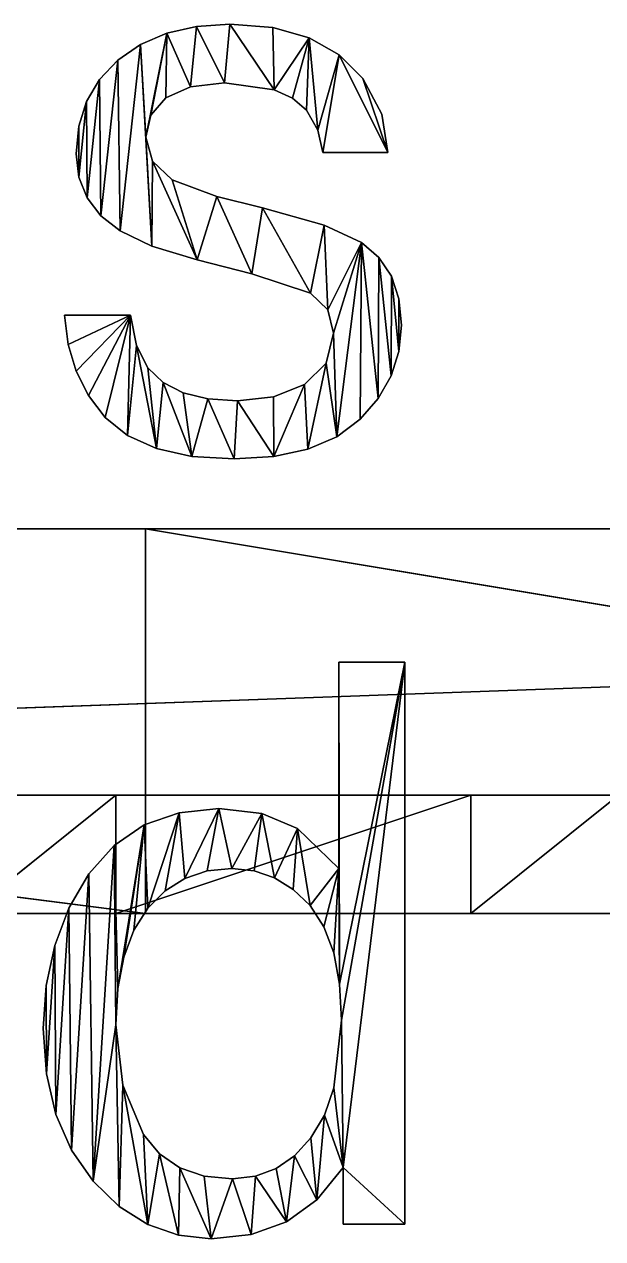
# Model space of a CAD drawing. Extents: x 0 to 171, y -3 to 23.
# Drawn here: x 63.95 to 73.73, y -0.24 to 20.27 of the extents above; entities that cross this region are included whole.
import ezdxf

# ---------------------------------------------------------------- set-up
doc = ezdxf.new("R2010")
doc.units = 0
doc.layers.get('0').update_dxf_attribs({"color": 13, "linetype": 'CONTINUOUS'})

# ---------------------------------------------------------------- blocks, each defined once
blk = doc.blocks.new('GROUP25_1')
at = {"color": 178}
for p, q in [((65.914, 19.934, 0.051), (66.358, 20.123, 0.051)), ((66.358, 20.123, 0.051), (66.863, 20.237, 0.051)), ((66.863, 20.237, 0.051), (67.428, 20.275, 0.051)), ((67.428, 20.275, 0.051), (68.154, 20.218, 0.051)), ((68.154, 20.218, 0.051), (68.77, 20.046, 0.051)), ((65.531, 19.669, 0.051), (65.914, 19.934, 0.051)), ((68.77, 20.046, 0.051), (69.278, 19.76, 0.051)), ((69.278, 19.76, 0.051), (69.677, 19.36, 0.051)), ((65.222, 19.343, 0.051), (65.531, 19.669, 0.051)), ((65.002, 18.97, 0.051), (65.222, 19.343, 0.051)), ((69.677, 19.36, 0.051), (69.997, 18.758, 0.051)), ((66.761, 19.22, 0.051), (66.343, 19.031, 0.051)), ((67.338, 19.283, 0.051), (66.761, 19.22, 0.051)), ((68.177, 19.168, 0.051), (67.338, 19.283, 0.051)), ((68.487, 19.025, 0.051), (68.177, 19.168, 0.051)), ((64.87, 18.551, 0.051), (65.002, 18.97, 0.051)), ((66.343, 19.031, 0.051), (66.089, 18.74, 0.051)), ((68.723, 18.825, 0.051), (68.487, 19.025, 0.051)), ((66.089, 18.74, 0.051), (66.005, 18.368, 0.051)), ((68.915, 18.485, 0.051), (68.723, 18.825, 0.051)), ((69.997, 18.758, 0.051), (70.096, 18.11, 0.051)), ((64.826, 18.084, 0.051), (64.87, 18.551, 0.051)), ((69, 18.11, 0.051), (68.915, 18.485, 0.051)), ((66.005, 18.368, 0.051), (66.116, 17.962, 0.051)), ((64.872, 17.691, 0.051), (64.826, 18.084, 0.051)), ((70.096, 18.11, 0.051), (69, 18.11, 0.051)), ((66.116, 17.962, 0.051), (66.449, 17.646, 0.051)), ((65.012, 17.344, 0.051), (64.872, 17.691, 0.051)), ((66.449, 17.646, 0.051), (67.209, 17.363, 0.051)), ((65.246, 17.041, 0.051), (65.012, 17.344, 0.051)), ((65.573, 16.783, 0.051), (65.246, 17.041, 0.051)), ((66.108, 16.525, 0.051), (65.573, 16.783, 0.051)), ((69.651, 16.59, 0.051), (69.947, 16.336, 0.051)), ((69.947, 16.336, 0.051), (70.158, 16.018, 0.051)), ((70.158, 16.018, 0.051), (70.285, 15.637, 0.051)), ((69.083, 15.448, 0.051), (68.788, 15.733, 0.051)), ((70.285, 15.637, 0.051), (70.328, 15.192, 0.051)), ((69.181, 15.056, 0.051), (69.083, 15.448, 0.051)), ((64.692, 14.865, 0.051), (64.632, 15.359, 0.051)), ((64.632, 15.359, 0.051), (65.747, 15.359, 0.051)), ((65.747, 15.359, 0.051), (65.845, 14.847, 0.051)), ((70.328, 15.192, 0.051), (70.284, 14.747, 0.051)), ((69.058, 14.547, 0.051), (69.181, 15.056, 0.051)), ((64.826, 14.411, 0.051), (64.692, 14.865, 0.051)), ((65.845, 14.847, 0.051), (66.037, 14.47, 0.051)), ((70.284, 14.747, 0.051), (70.153, 14.333, 0.051)), ((65.035, 14, 0.051), (64.826, 14.411, 0.051)), ((66.037, 14.47, 0.051), (66.296, 14.225, 0.051)), ((68.691, 14.19, 0.051), (69.058, 14.547, 0.051)), ((66.296, 14.225, 0.051), (66.636, 14.05, 0.051)), ((68.163, 13.98, 0.051), (68.691, 14.19, 0.051)), ((70.153, 14.333, 0.051), (69.934, 13.951, 0.051)), ((65.318, 13.629, 0.051), (65.035, 14, 0.051)), ((66.636, 14.05, 0.051), (67.056, 13.945, 0.051)), ((67.557, 13.91, 0.051), (68.163, 13.98, 0.051)), ((67.056, 13.945, 0.051), (67.557, 13.91, 0.051)), ((69.934, 13.951, 0.051), (69.629, 13.6, 0.051)), ((65.695, 13.324, 0.051), (65.318, 13.629, 0.051)), ((69.629, 13.6, 0.051), (69.233, 13.307, 0.051)), ((66.184, 13.105, 0.051), (65.695, 13.324, 0.051)), ((69.233, 13.307, 0.051), (68.747, 13.098, 0.051)), ((66.786, 12.974, 0.051), (66.184, 13.105, 0.051)), ((67.499, 12.93, 0.051), (66.786, 12.974, 0.051)), ((68.169, 12.972, 0.051), (67.499, 12.93, 0.051)), ((68.747, 13.098, 0.051), (68.169, 12.972, 0.051)), ((69.271, 6.011, 0.051), (69.271, 9.496, 0.051)), ((69.271, 9.496, 0.051), (70.386, 9.496, 0.051)), ((70.386, 9.496, 0.051), (70.386, 0, 0.051)), ((66.568, 6.953, 0.051), (67.242, 7.022, 0.051)), ((67.242, 7.022, 0.051), (67.97, 6.939, 0.051)), ((65.977, 6.746, 0.051), (66.568, 6.953, 0.051)), ((67.97, 6.939, 0.051), (68.569, 6.687, 0.051)), ((65.468, 6.401, 0.051), (65.977, 6.746, 0.051)), ((68.569, 6.687, 0.051), (69.271, 6.011, 0.051)), ((65.042, 5.918, 0.051), (65.468, 6.401, 0.051)), ((67.044, 5.969, 0.051), (66.668, 5.843, 0.051)), ((67.461, 6.011, 0.051), (67.044, 5.969, 0.051)), ((67.838, 5.972, 0.051), (67.461, 6.011, 0.051)), ((68.184, 5.854, 0.051), (67.838, 5.972, 0.051)), ((64.705, 5.34, 0.051), (65.042, 5.918, 0.051)), ((66.668, 5.843, 0.051), (66.333, 5.634, 0.051)), ((68.499, 5.658, 0.051), (68.184, 5.854, 0.051)), ((66.333, 5.634, 0.051), (66.04, 5.341, 0.051)), ((68.782, 5.383, 0.051), (68.499, 5.658, 0.051)), ((64.464, 4.712, 0.051), (64.705, 5.34, 0.051)), ((66.04, 5.341, 0.051), (65.802, 4.966, 0.051)), ((69.016, 5.026, 0.051), (68.782, 5.383, 0.051)), ((65.802, 4.966, 0.051), (65.632, 4.513, 0.051)), ((69.183, 4.585, 0.051), (69.016, 5.026, 0.051)), ((64.32, 4.034, 0.051), (64.464, 4.712, 0.051)), ((69.283, 4.058, 0.051), (69.183, 4.585, 0.051)), ((65.632, 4.513, 0.051), (65.53, 3.981, 0.051)), ((64.272, 3.305, 0.051), (64.32, 4.034, 0.051)), ((65.53, 3.981, 0.051), (65.496, 3.369, 0.051)), ((64.325, 2.54, 0.051), (64.272, 3.305, 0.051)), ((64.483, 1.855, 0.051), (64.325, 2.54, 0.051)), ((69.025, 1.843, 0.051), (69.187, 2.302, 0.051)), ((64.747, 1.25, 0.051), (64.483, 1.855, 0.051)), ((68.798, 1.459, 0.051), (69.025, 1.843, 0.051)), ((65.966, 1.514, 0.051), (66.237, 1.187, 0.051)), ((68.521, 1.156, 0.051), (68.798, 1.459, 0.051)), ((65.116, 0.725, 0.051), (64.747, 1.25, 0.051)), ((66.237, 1.187, 0.051), (66.578, 0.953, 0.051)), ((68.207, 0.94, 0.051), (68.521, 1.156, 0.051)), ((66.578, 0.953, 0.051), (66.991, 0.813, 0.051)), ((67.859, 0.81, 0.051), (68.207, 0.94, 0.051)), ((69.342, 0.96, 0.051), (68.899, 0.411, 0.051)), ((69.342, 0, 0.051), (69.342, 0.96, 0.051)), ((65.557, 0.301, 0.051), (65.116, 0.725, 0.051)), ((66.991, 0.813, 0.051), (67.474, 0.767, 0.051)), ((67.474, 0.767, 0.051), (67.859, 0.81, 0.051)), ((68.899, 0.411, 0.051), (68.382, 0.039, 0.051)), ((66.037, -0.002, 0.051), (65.557, 0.301, 0.051)), ((68.382, 0.039, 0.051), (67.788, -0.174, 0.051)), ((66.556, -0.184, 0.051), (66.037, -0.002, 0.051)), ((67.113, -0.245, 0.051), (66.556, -0.184, 0.051)), ((67.788, -0.174, 0.051), (67.113, -0.245, 0.051)), ((70.386, 0, 0.051), (69.342, 0, 0.051))]:
    blk.add_line(p, q, dxfattribs=at)
for p, q in [((6, 11.75, 27), (162, 11.75, 23)), ((6, 11.75, 27), (165, 11.75, 23)), ((6, 11.75, 27), (165, 11.75, 27)), ((162, 11.75, 23), (9, 11.75, 23)), ((9, 11.75, 23), (148, 11.75, 20.5)), ((9, 11.75, 23), (162, 11.75, 20.5)), ((15, 11.75, 34.5), (165, 11.75, 27)), ((15, 11.75, 34.5), (168, 11.75, 27)), ((15, 11.75, 34.5), (66, 11.75, 34.5)), ((66, 5.25, 34.5), (15, 11.75, 34.5)), ((148, 11.75, 20.5), (23, 11.75, 20.5)), ((148, 11.75, 20.5), (23, 7.25, 20.5)), ((66, 11.75, 34.5), (105, 11.75, 40.5)), ((66, 11.75, 34.5), (66, 11.75, 40.5)), ((66, 11.75, 40.5), (105, 11.75, 40.5)), ((105, 5.25, 40.5), (66, 11.75, 40.5)), ((66, 11.75, 40.5), (66, 5.25, 40.5)), ((66, 5.25, 34.5), (66, 11.75, 34.5)), ((66, 11.75, 40.5), (66, 5.25, 34.5)), ((66, 11.75, 34.5), (105, 11.75, 34.5)), ((23, 7.25, 20.5), (65.5, 7.25, 14)), ((23, 7.25, 20.5), (71.5, 7.25, 14)), ((23, 7.25, 20.5), (74, 7.25, 14)), ((23, 7.25, 20.5), (80, 7.25, 14)), ((23, 7.25, 20.5), (82.5, 7.25, 14)), ((23, 7.25, 20.5), (88.5, 7.25, 14)), ((23, 7.25, 20.5), (91, 7.25, 14)), ((23, 7.25, 20.5), (97, 7.25, 14)), ((23, 7.25, 20.5), (99.5, 7.25, 14)), ((23, 7.25, 20.5), (105.5, 7.25, 14)), ((23, 7.25, 20.5), (108, 7.25, 14)), ((23, 7.25, 20.5), (114, 7.25, 14)), ((23, 7.25, 20.5), (116.5, 7.25, 14)), ((23, 7.25, 20.5), (122.5, 7.25, 14)), ((23, 7.25, 20.5), (125, 7.25, 14)), ((23, 7.25, 20.5), (131, 7.25, 14)), ((23, 7.25, 20.5), (133.5, 7.25, 14)), ((23, 7.25, 20.5), (139.5, 7.25, 14)), ((23, 7.25, 20.5), (142, 7.25, 14)), ((23, 7.25, 20.5), (148, 7.25, 20.5)), ((65.5, 7.25, 14), (63, 5.25, 14)), ((63, 7.25, 14), (65.5, 7.25, 14)), ((65.5, 7.25, 14), (65.5, 5.25, 14)), ((65.5, 7.25, 14), (65.5, 5.25)), ((65.5, 7.25, 14), (65.5, 7.25)), ((65.5, 7.25), (65.5, 5.25)), ((71.5, 7.25), (65.5, 5.25)), ((65.5, 7.25), (71.5, 7.25)), ((71.5, 7.25, 14), (65.5, 7.25, 14)), ((65.5, 7.25, 14), (71.5, 7.25)), ((71.5, 5.25), (71.5, 7.25, 14)), ((71.5, 7.25, 14), (71.5, 5.25, 14)), ((71.5, 5.25), (71.5, 7.25)), ((71.5, 7.25), (71.5, 7.25, 14)), ((74, 7.25, 14), (71.5, 5.25, 14)), ((71.5, 7.25, 14), (74, 7.25, 14)), ((162, 5.25, 34.5), (3, 5.25, 27)), ((3, 5.25, 27), (66, 5.25, 34.5)), ((162, 5.25, 34.5), (6, 5.25, 23)), ((162, 5.25, 34.5), (6, 5.25, 27)), ((162, 5.25, 23), (9, 5.25, 20.5)), ((162, 5.25, 23), (9, 5.25, 23)), ((162, 5.25, 34.5), (9, 5.25, 23)), ((15, 5.25, 34.5), (66, 5.25, 34.5)), ((162, 5.25, 23), (23, 5.25, 20.5)), ((23, 5.25, 20.5), (148, 5.25, 20.5)), ((148, 5.25, 20.5), (37.5, 5.25, 14)), ((148, 5.25, 20.5), (40, 5.25, 14)), ((148, 5.25, 20.5), (46, 5.25, 14)), ((148, 5.25, 20.5), (48.5, 5.25, 14)), ((148, 5.25, 20.5), (54.5, 5.25, 14)), ((148, 5.25, 20.5), (57, 5.25, 14)), ((65.5, 5.25, 14), (63, 5.25, 14)), ((148, 5.25, 20.5), (63, 5.25, 14)), ((65.5, 5.25), (65.5, 5.25, 14)), ((71.5, 5.25), (65.5, 5.25)), ((148, 5.25, 20.5), (65.5, 5.25, 14)), ((65.5, 5.25, 14), (71.5, 5.25, 14)), ((71.5, 5.25), (65.5, 5.25, 14)), ((66, 5.25, 40.5), (105, 5.25, 40.5)), ((66, 5.25, 34.5), (66, 5.25, 40.5)), ((105, 5.25, 40.5), (66, 5.25, 34.5)), ((105, 5.25, 34.5), (66, 5.25, 34.5)), ((71.5, 5.25, 14), (71.5, 5.25)), ((74, 5.25, 14), (71.5, 5.25, 14)), ((148, 5.25, 20.5), (71.5, 5.25, 14))]:
    blk.add_line(p, q)
for points in [[(67.209, 17.363, 0.051), (67.976, 17.176, 0.051), (69.02, 16.878, 0.051), (69.651, 16.59, 0.051)], [(68.788, 15.733, 0.051), (67.796, 16.061, 0.051), (66.874, 16.293, 0.051), (66.108, 16.525, 0.051)], [(69.187, 2.302, 0.051), (69.316, 3.447, 0.051), (69.283, 4.058, 0.051)], [(65.496, 3.369, 0.051), (65.614, 2.352, 0.051), (65.966, 1.514, 0.051)]]:
    blk.add_polyline3d(points, dxfattribs=at)
mesh = blk.add_polyface(dxfattribs=at)
corners = [(64.692, 14.865, 0.051), (65.747, 15.359, 0.051), (64.632, 15.359, 0.051), (64.826, 14.411, 0.051), (65.035, 14, 0.051), (65.318, 13.629, 0.051), (65.695, 13.324, 0.051), (65.845, 14.847, 0.051), (66.184, 13.105, 0.051), (66.037, 14.47, 0.051), (66.296, 14.225, 0.051), (66.786, 12.974, 0.051), (66.636, 14.05, 0.051), (67.056, 13.945, 0.051), (67.499, 12.93, 0.051), (67.557, 13.91, 0.051), (68.169, 12.972, 0.051), (68.163, 13.98, 0.051), (68.691, 14.19, 0.051), (68.747, 13.098, 0.051), (69.058, 14.547, 0.051), (69.233, 13.307, 0.051), (69.181, 15.056, 0.051), (64.872, 17.691, 0.051), (64.87, 18.551, 0.051), (64.826, 18.084, 0.051), (65.002, 18.97, 0.051), (65.012, 17.344, 0.051), (65.222, 19.343, 0.051), (65.246, 17.041, 0.051), (65.531, 19.669, 0.051), (65.573, 16.783, 0.051), (65.914, 19.934, 0.051), (66.108, 16.525, 0.051), (66.005, 18.368, 0.051), (66.116, 17.962, 0.051), (66.874, 16.293, 0.051), (66.449, 17.646, 0.051), (67.209, 17.363, 0.051), (67.796, 16.061, 0.051), (67.976, 17.176, 0.051), (68.788, 15.733, 0.051), (69.02, 16.878, 0.051), (69.083, 15.448, 0.051), (69.651, 16.59, 0.051), (69.629, 13.6, 0.051), (69.934, 13.951, 0.051), (69.947, 16.336, 0.051), (70.153, 14.333, 0.051), (70.158, 16.018, 0.051), (70.284, 14.747, 0.051), (70.285, 15.637, 0.051), (70.328, 15.192, 0.051), (66.358, 20.123, 0.051), (66.089, 18.74, 0.051), (66.343, 19.031, 0.051), (66.761, 19.22, 0.051), (66.863, 20.237, 0.051), (67.338, 19.283, 0.051), (67.428, 20.275, 0.051), (68.177, 19.168, 0.051), (68.154, 20.218, 0.051), (68.77, 20.046, 0.051), (68.487, 19.025, 0.051), (68.723, 18.825, 0.051), (68.915, 18.485, 0.051), (69.278, 19.76, 0.051), (69, 18.11, 0.051), (70.096, 18.11, 0.051), (69.677, 19.36, 0.051), (69.997, 18.758, 0.051)]
mesh.append_faces([[corners[k] for k in face] for face in [(0, 1, 2), (23, 24, 25), (51, 50, 52), (69, 68, 70)]], dxfattribs={"vtx0": -1, "color": 178})
mesh.append_faces([[corners[k] for k in face] for face in [(1, 6, 7), (7, 8, 9), (9, 8, 10), (10, 11, 12), (12, 11, 13), (13, 14, 15), (15, 16, 17), (17, 16, 18), (18, 19, 20), (20, 21, 22), (24, 23, 26), (26, 27, 28), (28, 29, 30), (30, 31, 32), (34, 33, 35), (35, 36, 37), (37, 36, 38), (38, 39, 40), (40, 41, 42), (42, 43, 44), (44, 46, 47), (47, 48, 49), (49, 50, 51), (53, 56, 57), (57, 58, 59), (59, 60, 61), (61, 60, 62), (62, 65, 66), (66, 68, 69)]], dxfattribs={"vtx0": -1, "vtx1": -1, "color": 178})
mesh.append_faces([[corners[k] for k in face] for face in [(32, 33, 34), (44, 22, 21)]], dxfattribs={"vtx0": -1, "vtx1": -1, "vtx2": -1, "color": 178})
mesh.append_faces([[corners[k] for k in face] for face in [(1, 0, 3), (1, 3, 4), (1, 4, 5), (1, 5, 6), (7, 6, 8), (10, 8, 11), (13, 11, 14), (15, 14, 16), (18, 16, 19), (20, 19, 21), (26, 23, 27), (28, 27, 29), (30, 29, 31), (32, 31, 33), (35, 33, 36), (38, 36, 39), (40, 39, 41), (42, 41, 43), (44, 43, 22), (44, 21, 45), (44, 45, 46), (47, 46, 48), (49, 48, 50), (34, 53, 32), (53, 34, 54), (53, 54, 55), (53, 55, 56), (57, 56, 58), (59, 58, 60), (62, 60, 63), (62, 63, 64), (62, 64, 65), (66, 65, 67), (66, 67, 68)]], dxfattribs={"vtx0": -1, "vtx2": -1, "color": 178})
mesh = blk.add_polyface()
corners = [(6, 11.75, 27), (162, 11.75, 23), (9, 11.75, 23)]
mesh.append_faces([[corners[k] for k in face] for face in [(0, 1, 2)]])
mesh = blk.add_polyface()
corners = [(6, 11.75, 27), (165, 11.75, 23), (162, 11.75, 23)]
mesh.append_faces([[corners[k] for k in face] for face in [(0, 1, 2)]])
mesh = blk.add_polyface()
corners = [(165, 11.75, 27), (165, 11.75, 23), (6, 11.75, 27)]
mesh.append_faces([[corners[k] for k in face] for face in [(0, 1, 2)]])
mesh = blk.add_polyface()
corners = [(15, 11.75, 34.5), (165, 11.75, 27), (6, 11.75, 27)]
mesh.append_faces([[corners[k] for k in face] for face in [(0, 1, 2)]])
mesh = blk.add_polyface()
corners = [(9, 11.75, 23), (148, 11.75, 20.5), (23, 11.75, 20.5)]
mesh.append_faces([[corners[k] for k in face] for face in [(0, 1, 2)]])
mesh = blk.add_polyface()
corners = [(9, 11.75, 23), (162, 11.75, 20.5), (148, 11.75, 20.5)]
mesh.append_faces([[corners[k] for k in face] for face in [(0, 1, 2)]])
mesh = blk.add_polyface()
corners = [(162, 11.75, 23), (162, 11.75, 20.5), (9, 11.75, 23)]
mesh.append_faces([[corners[k] for k in face] for face in [(0, 1, 2)]])
mesh = blk.add_polyface()
corners = [(15, 11.75, 34.5), (168, 11.75, 27), (165, 11.75, 27)]
mesh.append_faces([[corners[k] for k in face] for face in [(0, 1, 2)]])
mesh = blk.add_polyface()
corners = [(15, 11.75, 34.5), (105, 11.75, 34.5), (168, 11.75, 27), (66, 11.75, 34.5)]
mesh.append_faces([[corners[k] for k in face] for face in [(0, 1, 2), (1, 0, 3)]], dxfattribs={"vtx0": -1})
mesh = blk.add_polyface()
corners = [(66, 5.25, 34.5), (15, 11.75, 34.5), (15, 5.25, 34.5)]
mesh.append_faces([[corners[k] for k in face] for face in [(0, 1, 2)]])
mesh = blk.add_polyface()
corners = [(66, 11.75, 34.5), (15, 11.75, 34.5), (66, 5.25, 34.5)]
mesh.append_faces([[corners[k] for k in face] for face in [(0, 1, 2)]])
mesh = blk.add_polyface()
corners = [(148, 11.75, 20.5), (23, 7.25, 20.5), (23, 11.75, 20.5)]
mesh.append_faces([[corners[k] for k in face] for face in [(0, 1, 2)]])
mesh = blk.add_polyface()
corners = [(148, 11.75, 20.5), (148, 7.25, 20.5), (23, 7.25, 20.5), (148, 9.75, 20.5)]
mesh.append_faces([[corners[k] for k in face] for face in [(0, 1, 2), (1, 0, 3)]], dxfattribs={"vtx0": -1})
mesh = blk.add_polyface()
corners = [(105, 11.75, 40.5), (105, 11.75, 34.5), (66, 11.75, 34.5)]
mesh.append_faces([[corners[k] for k in face] for face in [(0, 1, 2)]])
mesh = blk.add_polyface()
corners = [(66, 11.75, 40.5), (105, 11.75, 40.5), (66, 11.75, 34.5)]
mesh.append_faces([[corners[k] for k in face] for face in [(0, 1, 2)]])
mesh = blk.add_polyface()
corners = [(105, 5.25, 40.5), (66, 11.75, 40.5), (66, 5.25, 40.5)]
mesh.append_faces([[corners[k] for k in face] for face in [(0, 1, 2)]])
mesh = blk.add_polyface()
corners = [(105, 11.75, 40.5), (66, 11.75, 40.5), (105, 5.25, 40.5)]
mesh.append_faces([[corners[k] for k in face] for face in [(0, 1, 2)]])
mesh = blk.add_polyface()
corners = [(66, 11.75, 40.5), (66, 5.25, 34.5), (66, 5.25, 40.5)]
mesh.append_faces([[corners[k] for k in face] for face in [(0, 1, 2)]])
mesh = blk.add_polyface()
corners = [(66, 11.75, 34.5), (66, 5.25, 34.5), (66, 11.75, 40.5)]
mesh.append_faces([[corners[k] for k in face] for face in [(0, 1, 2)]])
mesh = blk.add_polyface(dxfattribs=at)
corners = [(64.325, 2.54, 0.051), (64.32, 4.034, 0.051), (64.272, 3.305, 0.051), (64.464, 4.712, 0.051), (64.483, 1.855, 0.051), (64.705, 5.34, 0.051), (64.747, 1.25, 0.051), (65.042, 5.918, 0.051), (65.116, 0.725, 0.051), (65.468, 6.401, 0.051), (65.496, 3.369, 0.051), (65.557, 0.301, 0.051), (65.614, 2.352, 0.051), (66.037, -0.002, 0.051), (65.966, 1.514, 0.051), (66.237, 1.187, 0.051), (66.556, -0.184, 0.051), (66.578, 0.953, 0.051), (67.113, -0.245, 0.051), (66.991, 0.813, 0.051), (67.474, 0.767, 0.051), (67.788, -0.174, 0.051), (67.859, 0.81, 0.051), (68.382, 0.039, 0.051), (68.207, 0.94, 0.051), (68.521, 1.156, 0.051), (68.899, 0.411, 0.051), (68.798, 1.459, 0.051), (69.025, 1.843, 0.051), (69.342, 0.96, 0.051), (69.187, 2.302, 0.051), (69.316, 3.447, 0.051), (70.386, 0, 0.051), (69.342, 0, 0.051), (65.53, 3.981, 0.051), (65.977, 6.746, 0.051), (65.632, 4.513, 0.051), (65.802, 4.966, 0.051), (66.04, 5.341, 0.051), (66.568, 6.953, 0.051), (66.333, 5.634, 0.051), (66.668, 5.843, 0.051), (67.242, 7.022, 0.051), (67.044, 5.969, 0.051), (67.461, 6.011, 0.051), (67.97, 6.939, 0.051), (67.838, 5.972, 0.051), (68.184, 5.854, 0.051), (68.569, 6.687, 0.051), (68.499, 5.658, 0.051), (68.782, 5.383, 0.051), (69.271, 6.011, 0.051), (69.016, 5.026, 0.051), (69.183, 4.585, 0.051), (69.283, 4.058, 0.051), (69.271, 9.496, 0.051), (70.386, 9.496, 0.051)]
mesh.append_faces([[corners[k] for k in face] for face in [(0, 1, 2), (32, 29, 33)]], dxfattribs={"vtx0": -1, "color": 178})
mesh.append_faces([[corners[k] for k in face] for face in [(1, 0, 3), (3, 4, 5), (5, 6, 7), (7, 8, 9), (10, 11, 12), (12, 13, 14), (14, 13, 15), (15, 16, 17), (17, 18, 19), (19, 18, 20), (20, 21, 22), (22, 23, 24), (24, 23, 25), (25, 26, 27), (27, 26, 28), (28, 29, 30), (30, 29, 31), (9, 34, 35), (34, 9, 10), (35, 38, 39), (39, 41, 42), (42, 44, 45), (45, 47, 48), (48, 50, 51), (51, 54, 55), (55, 54, 56), (56, 29, 32)]], dxfattribs={"vtx0": -1, "vtx1": -1, "color": 178})
mesh.append_faces([[corners[k] for k in face] for face in [(9, 8, 10), (56, 31, 29)]], dxfattribs={"vtx0": -1, "vtx1": -1, "vtx2": -1, "color": 178})
mesh.append_faces([[corners[k] for k in face] for face in [(3, 0, 4), (5, 4, 6), (7, 6, 8), (10, 8, 11), (12, 11, 13), (15, 13, 16), (17, 16, 18), (20, 18, 21), (22, 21, 23), (25, 23, 26), (28, 26, 29), (35, 34, 36), (35, 36, 37), (35, 37, 38), (39, 38, 40), (39, 40, 41), (42, 41, 43), (42, 43, 44), (45, 44, 46), (45, 46, 47), (48, 47, 49), (48, 49, 50), (51, 50, 52), (51, 52, 53), (51, 53, 54), (56, 54, 31)]], dxfattribs={"vtx0": -1, "vtx2": -1, "color": 178})
mesh = blk.add_polyface()
corners = [(23, 7.25, 20.5), (65.5, 7.25, 14), (63, 7.25, 14)]
mesh.append_faces([[corners[k] for k in face] for face in [(0, 1, 2)]])
mesh = blk.add_polyface()
corners = [(23, 7.25, 20.5), (71.5, 7.25, 14), (65.5, 7.25, 14)]
mesh.append_faces([[corners[k] for k in face] for face in [(0, 1, 2)]])
mesh = blk.add_polyface()
corners = [(23, 7.25, 20.5), (74, 7.25, 14), (71.5, 7.25, 14)]
mesh.append_faces([[corners[k] for k in face] for face in [(0, 1, 2)]])
mesh = blk.add_polyface()
corners = [(23, 7.25, 20.5), (80, 7.25, 14), (74, 7.25, 14)]
mesh.append_faces([[corners[k] for k in face] for face in [(0, 1, 2)]])
mesh = blk.add_polyface()
corners = [(23, 7.25, 20.5), (82.5, 7.25, 14), (80, 7.25, 14)]
mesh.append_faces([[corners[k] for k in face] for face in [(0, 1, 2)]])
mesh = blk.add_polyface()
corners = [(23, 7.25, 20.5), (88.5, 7.25, 14), (82.5, 7.25, 14)]
mesh.append_faces([[corners[k] for k in face] for face in [(0, 1, 2)]])
mesh = blk.add_polyface()
corners = [(23, 7.25, 20.5), (91, 7.25, 14), (88.5, 7.25, 14)]
mesh.append_faces([[corners[k] for k in face] for face in [(0, 1, 2)]])
mesh = blk.add_polyface()
corners = [(23, 7.25, 20.5), (97, 7.25, 14), (91, 7.25, 14)]
mesh.append_faces([[corners[k] for k in face] for face in [(0, 1, 2)]])
mesh = blk.add_polyface()
corners = [(23, 7.25, 20.5), (99.5, 7.25, 14), (97, 7.25, 14)]
mesh.append_faces([[corners[k] for k in face] for face in [(0, 1, 2)]])
mesh = blk.add_polyface()
corners = [(23, 7.25, 20.5), (105.5, 7.25, 14), (99.5, 7.25, 14)]
mesh.append_faces([[corners[k] for k in face] for face in [(0, 1, 2)]])
mesh = blk.add_polyface()
corners = [(23, 7.25, 20.5), (108, 7.25, 14), (105.5, 7.25, 14)]
mesh.append_faces([[corners[k] for k in face] for face in [(0, 1, 2)]])
mesh = blk.add_polyface()
corners = [(23, 7.25, 20.5), (114, 7.25, 14), (108, 7.25, 14)]
mesh.append_faces([[corners[k] for k in face] for face in [(0, 1, 2)]])
mesh = blk.add_polyface()
corners = [(23, 7.25, 20.5), (116.5, 7.25, 14), (114, 7.25, 14)]
mesh.append_faces([[corners[k] for k in face] for face in [(0, 1, 2)]])
mesh = blk.add_polyface()
corners = [(23, 7.25, 20.5), (122.5, 7.25, 14), (116.5, 7.25, 14)]
mesh.append_faces([[corners[k] for k in face] for face in [(0, 1, 2)]])
mesh = blk.add_polyface()
corners = [(23, 7.25, 20.5), (125, 7.25, 14), (122.5, 7.25, 14)]
mesh.append_faces([[corners[k] for k in face] for face in [(0, 1, 2)]])
mesh = blk.add_polyface()
corners = [(23, 7.25, 20.5), (131, 7.25, 14), (125, 7.25, 14)]
mesh.append_faces([[corners[k] for k in face] for face in [(0, 1, 2)]])
mesh = blk.add_polyface()
corners = [(23, 7.25, 20.5), (133.5, 7.25, 14), (131, 7.25, 14)]
mesh.append_faces([[corners[k] for k in face] for face in [(0, 1, 2)]])
mesh = blk.add_polyface()
corners = [(23, 7.25, 20.5), (139.5, 7.25, 14), (133.5, 7.25, 14)]
mesh.append_faces([[corners[k] for k in face] for face in [(0, 1, 2)]])
mesh = blk.add_polyface()
corners = [(23, 7.25, 20.5), (142, 7.25, 14), (139.5, 7.25, 14)]
mesh.append_faces([[corners[k] for k in face] for face in [(0, 1, 2)]])
mesh = blk.add_polyface()
corners = [(148, 7.25, 20.5), (142, 7.25, 14), (23, 7.25, 20.5)]
mesh.append_faces([[corners[k] for k in face] for face in [(0, 1, 2)]])
mesh = blk.add_polyface()
corners = [(65.5, 7.25, 14), (63, 5.25, 14), (63, 7.25, 14)]
mesh.append_faces([[corners[k] for k in face] for face in [(0, 1, 2)]])
mesh = blk.add_polyface()
corners = [(65.5, 5.25, 14), (63, 5.25, 14), (65.5, 7.25, 14)]
mesh.append_faces([[corners[k] for k in face] for face in [(0, 1, 2)]])
mesh = blk.add_polyface()
corners = [(65.5, 7.25, 14), (65.5, 5.25), (65.5, 5.25, 14)]
mesh.append_faces([[corners[k] for k in face] for face in [(0, 1, 2)]])
mesh = blk.add_polyface()
corners = [(65.5, 7.25), (65.5, 5.25), (65.5, 7.25, 14)]
mesh.append_faces([[corners[k] for k in face] for face in [(0, 1, 2)]])
mesh = blk.add_polyface()
corners = [(71.5, 7.25), (65.5, 5.25), (65.5, 7.25)]
mesh.append_faces([[corners[k] for k in face] for face in [(0, 1, 2)]])
mesh = blk.add_polyface()
corners = [(71.5, 5.25), (65.5, 5.25), (71.5, 7.25)]
mesh.append_faces([[corners[k] for k in face] for face in [(0, 1, 2)]])
mesh = blk.add_polyface()
corners = [(65.5, 7.25, 14), (71.5, 7.25), (65.5, 7.25)]
mesh.append_faces([[corners[k] for k in face] for face in [(0, 1, 2)]])
mesh = blk.add_polyface()
corners = [(71.5, 7.25, 14), (71.5, 7.25), (65.5, 7.25, 14)]
mesh.append_faces([[corners[k] for k in face] for face in [(0, 1, 2)]])
mesh = blk.add_polyface()
corners = [(71.5, 7.25, 14), (71.5, 5.25, 14), (71.5, 5.25)]
mesh.append_faces([[corners[k] for k in face] for face in [(0, 1, 2)]])
mesh = blk.add_polyface()
corners = [(71.5, 7.25, 14), (71.5, 5.25), (71.5, 7.25)]
mesh.append_faces([[corners[k] for k in face] for face in [(0, 1, 2)]])
mesh = blk.add_polyface()
corners = [(74, 7.25, 14), (71.5, 5.25, 14), (71.5, 7.25, 14)]
mesh.append_faces([[corners[k] for k in face] for face in [(0, 1, 2)]])
mesh = blk.add_polyface()
corners = [(74, 5.25, 14), (71.5, 5.25, 14), (74, 7.25, 14)]
mesh.append_faces([[corners[k] for k in face] for face in [(0, 1, 2)]])
mesh = blk.add_polyface()
corners = [(162, 5.25, 34.5), (3, 5.25, 27), (6, 5.25, 27)]
mesh.append_faces([[corners[k] for k in face] for face in [(0, 1, 2)]])
mesh = blk.add_polyface()
corners = [(15, 5.25, 34.5), (3, 5.25, 27), (66, 5.25, 34.5)]
mesh.append_faces([[corners[k] for k in face] for face in [(0, 1, 2)]])
mesh = blk.add_polyface()
corners = [(156, 5.25, 34.5), (105, 5.25, 34.5), (162, 5.25, 34.5), (66, 5.25, 34.5), (3, 5.25, 27)]
mesh.append_faces([[corners[k] for k in face] for face in [(2, 3, 4)]], dxfattribs={"vtx0": -1})
mesh.append_faces([[corners[k] for k in face] for face in [(3, 2, 1)]], dxfattribs={"vtx0": -1, "vtx1": -1})
mesh.append_faces([[corners[k] for k in face] for face in [(0, 1, 2)]], dxfattribs={"vtx1": -1})
mesh = blk.add_polyface()
corners = [(162, 5.25, 34.5), (6, 5.25, 23), (9, 5.25, 23)]
mesh.append_faces([[corners[k] for k in face] for face in [(0, 1, 2)]])
mesh = blk.add_polyface()
corners = [(162, 5.25, 34.5), (6, 5.25, 27), (6, 5.25, 23)]
mesh.append_faces([[corners[k] for k in face] for face in [(0, 1, 2)]])
mesh = blk.add_polyface()
corners = [(162, 5.25, 23), (9, 5.25, 20.5), (23, 5.25, 20.5)]
mesh.append_faces([[corners[k] for k in face] for face in [(0, 1, 2)]])
mesh = blk.add_polyface()
corners = [(9, 5.25, 23), (9, 5.25, 20.5), (162, 5.25, 23)]
mesh.append_faces([[corners[k] for k in face] for face in [(0, 1, 2)]])
mesh = blk.add_polyface()
corners = [(162, 5.25, 34.5), (9, 5.25, 23), (162, 5.25, 23)]
mesh.append_faces([[corners[k] for k in face] for face in [(0, 1, 2)]])
mesh = blk.add_polyface()
corners = [(162, 5.25, 23), (23, 5.25, 20.5), (148, 5.25, 20.5)]
mesh.append_faces([[corners[k] for k in face] for face in [(0, 1, 2)]])
mesh = blk.add_polyface()
corners = [(23, 5.25, 20.5), (37.5, 5.25, 14), (148, 5.25, 20.5)]
mesh.append_faces([[corners[k] for k in face] for face in [(0, 1, 2)]])
mesh = blk.add_polyface()
corners = [(148, 5.25, 20.5), (37.5, 5.25, 14), (40, 5.25, 14)]
mesh.append_faces([[corners[k] for k in face] for face in [(0, 1, 2)]])
mesh = blk.add_polyface()
corners = [(148, 5.25, 20.5), (40, 5.25, 14), (46, 5.25, 14)]
mesh.append_faces([[corners[k] for k in face] for face in [(0, 1, 2)]])
mesh = blk.add_polyface()
corners = [(148, 5.25, 20.5), (46, 5.25, 14), (48.5, 5.25, 14)]
mesh.append_faces([[corners[k] for k in face] for face in [(0, 1, 2)]])
mesh = blk.add_polyface()
corners = [(148, 5.25, 20.5), (48.5, 5.25, 14), (54.5, 5.25, 14)]
mesh.append_faces([[corners[k] for k in face] for face in [(0, 1, 2)]])
mesh = blk.add_polyface()
corners = [(148, 5.25, 20.5), (54.5, 5.25, 14), (57, 5.25, 14)]
mesh.append_faces([[corners[k] for k in face] for face in [(0, 1, 2)]])
mesh = blk.add_polyface()
corners = [(148, 5.25, 20.5), (57, 5.25, 14), (63, 5.25, 14)]
mesh.append_faces([[corners[k] for k in face] for face in [(0, 1, 2)]])
mesh = blk.add_polyface()
corners = [(148, 5.25, 20.5), (63, 5.25, 14), (65.5, 5.25, 14)]
mesh.append_faces([[corners[k] for k in face] for face in [(0, 1, 2)]])
mesh = blk.add_polyface()
corners = [(148, 5.25, 20.5), (65.5, 5.25, 14), (71.5, 5.25, 14)]
mesh.append_faces([[corners[k] for k in face] for face in [(0, 1, 2)]])
mesh = blk.add_polyface()
corners = [(65.5, 5.25, 14), (65.5, 5.25), (71.5, 5.25)]
mesh.append_faces([[corners[k] for k in face] for face in [(0, 1, 2)]])
mesh = blk.add_polyface()
corners = [(65.5, 5.25, 14), (71.5, 5.25), (71.5, 5.25, 14)]
mesh.append_faces([[corners[k] for k in face] for face in [(0, 1, 2)]])
mesh = blk.add_polyface()
corners = [(105, 5.25, 40.5), (66, 5.25, 34.5), (105, 5.25, 34.5)]
mesh.append_faces([[corners[k] for k in face] for face in [(0, 1, 2)]])
mesh = blk.add_polyface()
corners = [(66, 5.25, 40.5), (66, 5.25, 34.5), (105, 5.25, 40.5)]
mesh.append_faces([[corners[k] for k in face] for face in [(0, 1, 2)]])
mesh = blk.add_polyface()
corners = [(148, 5.25, 20.5), (71.5, 5.25, 14), (74, 5.25, 14)]
mesh.append_faces([[corners[k] for k in face] for face in [(0, 1, 2)]])

msp = doc.modelspace()

# ---------------------------------------------------------------- block references
msp.add_blockref('GROUP25_1', (0, 0))

doc.saveas('drawing.dxf')
